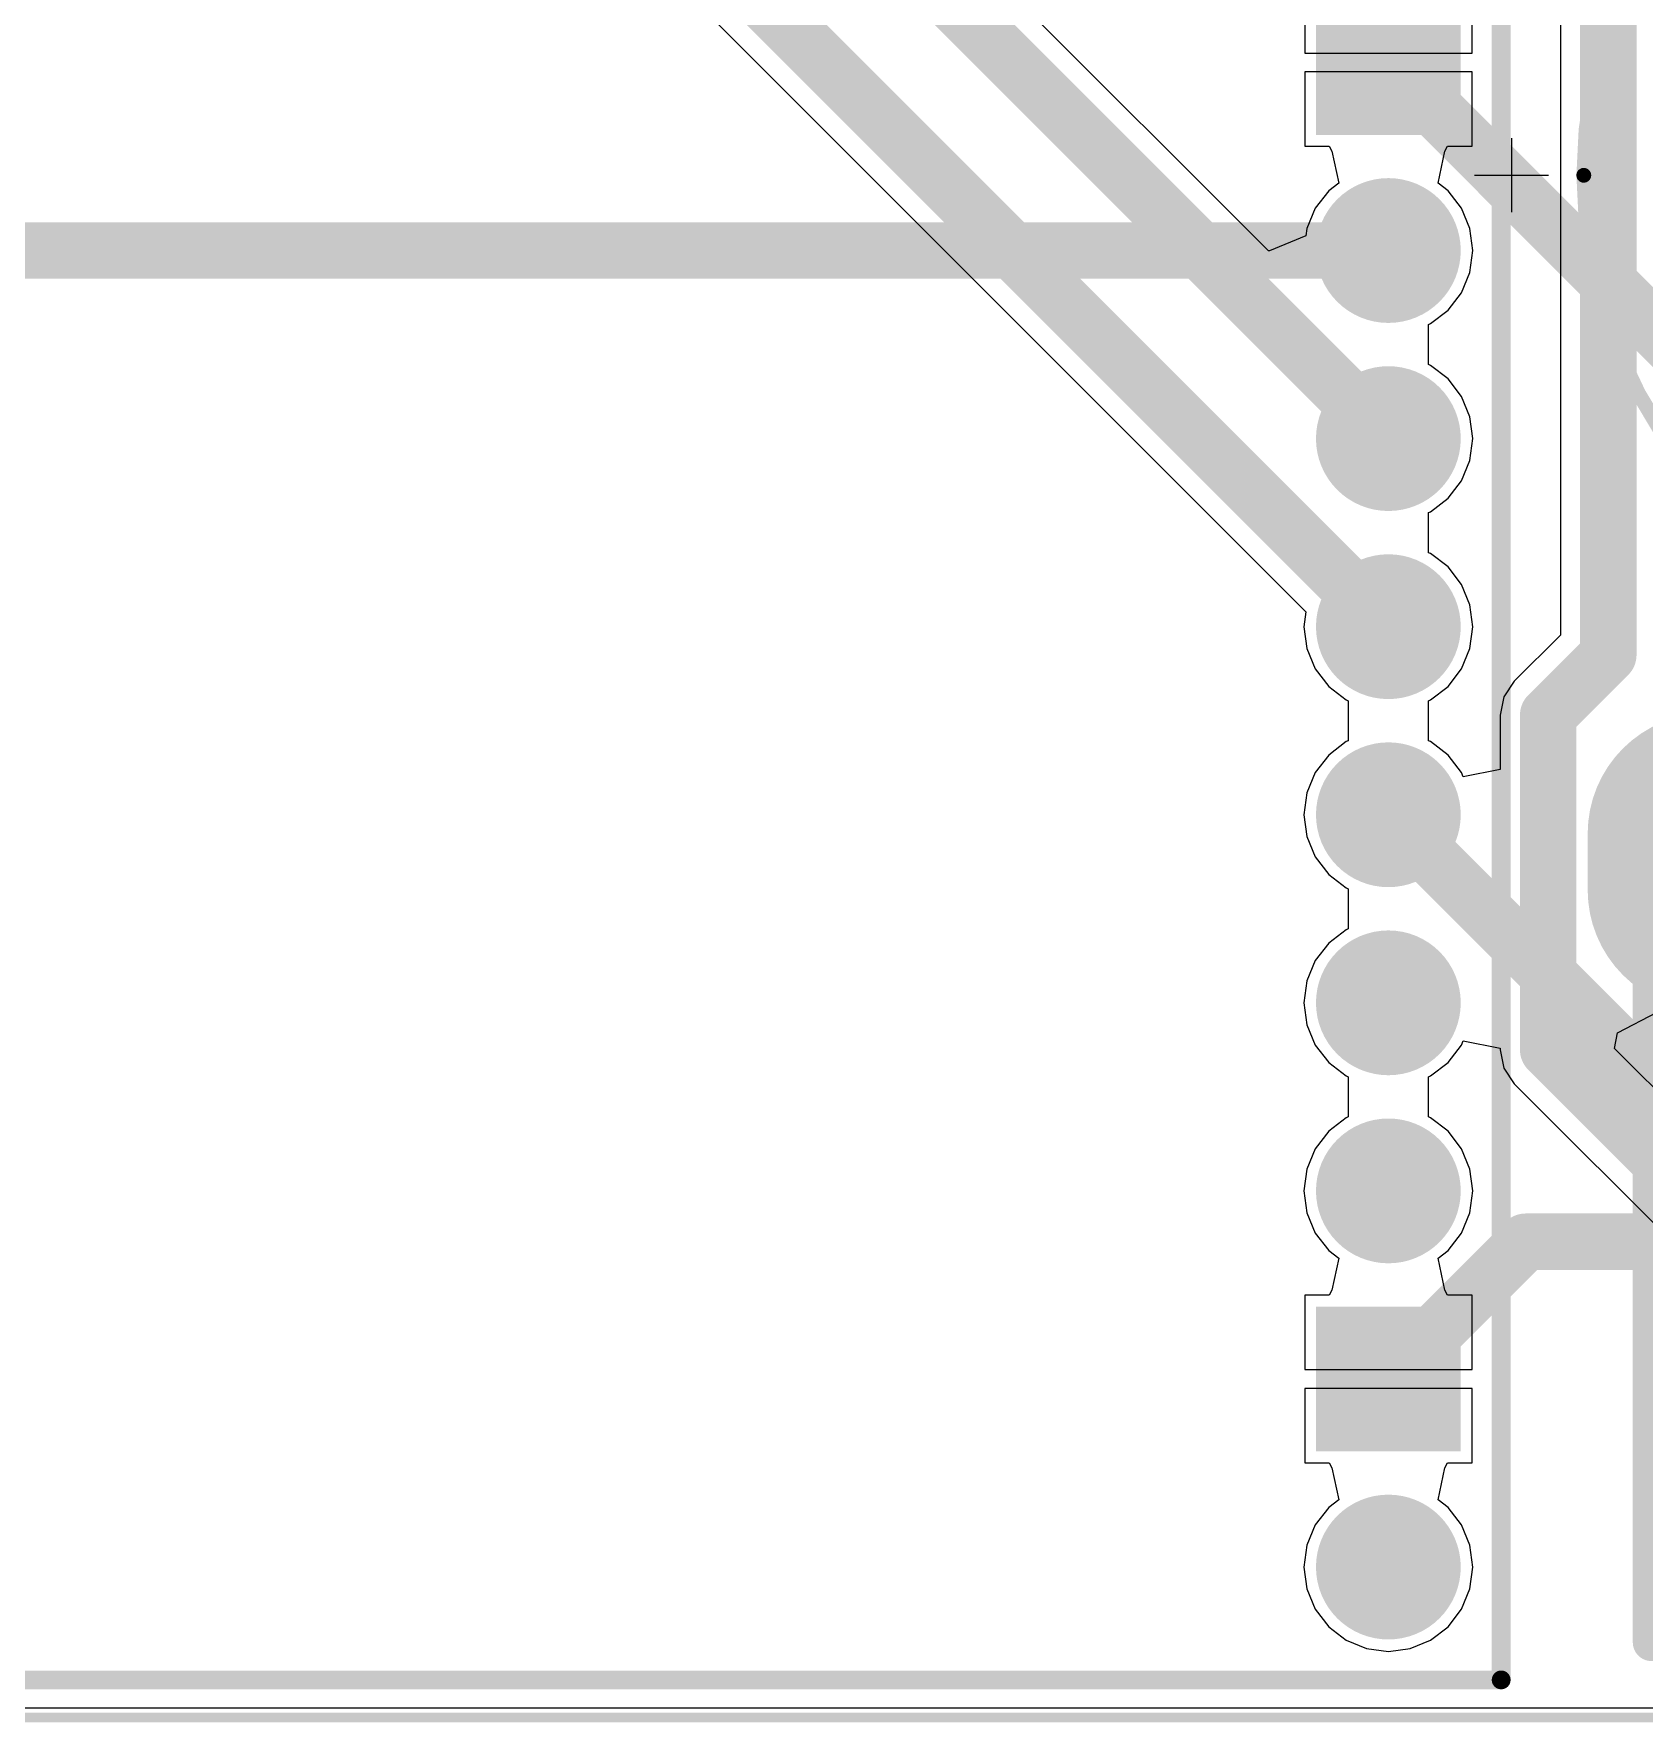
# Model space of a CAD drawing. Header units: millimetres. Extents: x 2.82 to 7.12, y 0.77 to 5.15.
# Drawn here: x 4.635 to 5.491, y 0.993 to 1.89 of the extents above; entities that cross this region are included whole.
import ezdxf

# ---------------------------------------------------------------- set-up
doc = ezdxf.new("R2010")
doc.units = ezdxf.units.MM
doc.header["$MEASUREMENT"] = 0
for name, color, linetype in [('BottomLayer', 5, 'Continuous'), ('BottomSolder', 6, 'Continuous'), ('Mechanical1', 6, 'Continuous'), ('MultiLayer', 9, 'Continuous'), ('PadHoleLayer', 156, 'Continuous'), ('TopLayer', 1, 'Continuous'), ('TopOverlay', 2, 'Continuous'), ('TopSolder', 216, 'Continuous')]:
    doc.layers.add(name, color=color, linetype=linetype)

# ---------------------------------------------------------------- blocks, each defined once
blk = doc.blocks.new('CAPPR5_12_5_25_5')
at = {"layer": 'BottomLayer', "const_width": 0.02953}
blk.add_lwpolyline([(0.08366, 0, 1), (0.11319, 0, 1)], format="xyb", close=True, dxfattribs=at)
at = {"layer": 'BottomLayer'}
blk.add_solid([(-0.12795, -0.02953), (-0.0689, -0.02953), (-0.12795, 0.02953), (-0.0689, 0.02953)], dxfattribs=at)
at = {"layer": 'BottomSolder', "const_width": 0.03353}
blk.add_lwpolyline([(0.08166, 0, 1), (0.11519, 0, 1)], format="xyb", close=True, dxfattribs=at)
at = {"layer": 'BottomSolder'}
blk.add_solid([(-0.13195, -0.03353), (-0.0649, -0.03353), (-0.13195, 0.03353), (-0.0649, 0.03353)], dxfattribs=at)
at = {"layer": 'MultiLayer', "const_width": 0.02953}
blk.add_lwpolyline([(0.08366, 0, 1), (0.11319, 0, 1)], format="xyb", close=True, dxfattribs=at)
at = {"layer": 'MultiLayer'}
blk.add_solid([(-0.12795, -0.02953), (-0.0689, -0.02953), (-0.12795, 0.02953), (-0.0689, 0.02953)], dxfattribs=at)
at = {"layer": 'PadHoleLayer', "const_width": 0.01772}
for points in [[(-0.10728, 0, 1), (-0.08957, 0, 1)], [(0.08957, 0, 1), (0.10728, 0, 1)]]:
    blk.add_lwpolyline(points, format="xyb", close=True, dxfattribs=at)
at = {"layer": 'TopLayer', "const_width": 0.02953}
blk.add_lwpolyline([(0.08366, 0, 1), (0.11319, 0, 1)], format="xyb", close=True, dxfattribs=at)
at = {"layer": 'TopLayer'}
blk.add_solid([(-0.12795, -0.02953), (-0.0689, -0.02953), (-0.12795, 0.02953), (-0.0689, 0.02953)], dxfattribs=at)
at = {"layer": 'TopOverlay'}
for p, q in [((0.28446, -0.01967), (0.28446, 0.01969)), ((0.30413, 0.00001), (0.26478, 0.00001))]:
    blk.add_line(p, q, dxfattribs=at)
for points, const_width in [([(0.24606, 0, 1), (-0.24606, 0, 1)], 0.00787), ([(-0.24803, 0, 1), (-0.24409, 0, 1)], 0.00394), ([(0.24409, 0, 1), (0.24803, 0, 1)], 0.00394)]:
    blk.add_lwpolyline(points, format="xyb", close=True, dxfattribs=dict(at, const_width=const_width))
at = {"layer": 'TopSolder', "const_width": 0.03353}
blk.add_lwpolyline([(0.08166, 0, 1), (0.11519, 0, 1)], format="xyb", close=True, dxfattribs=at)
at = {"layer": 'TopSolder'}
blk.add_solid([(-0.13195, -0.03353), (-0.0649, -0.03353), (-0.13195, 0.03353), (-0.0649, 0.03353)], dxfattribs=at)
blk = doc.blocks.new('P__________6_2___6')
at = {"layer": 'BottomLayer', "const_width": 0.12}
for points in [[(0.06, 0.35), (0.03, 0.35)], [(0.06, 0.03), (0.03, 0.03)]]:
    blk.add_lwpolyline(points, dxfattribs=at)
at = {"layer": 'BottomLayer', "const_width": 0.06}
for points in [[(0, 0.35, 1), (0.06, 0.35, 1)], [(0.03, 0.35, 1), (0.09, 0.35, 1)], [(0, 0.03, 1), (0.06, 0.03, 1)], [(0.03, 0.03, 1), (0.09, 0.03, 1)]]:
    blk.add_lwpolyline(points, format="xyb", close=True, dxfattribs=at)
at = {"layer": 'BottomSolder', "const_width": 0.128}
for points in [[(0.06, 0.35), (0.03, 0.35)], [(0.06, 0.03), (0.03, 0.03)]]:
    blk.add_lwpolyline(points, dxfattribs=at)
at = {"layer": 'BottomSolder'}
for points, const_width in [([(-0.002, 0.35, 1), (0.062, 0.35, 1)], 0.064), ([(0.028, 0.35, 1), (0.092, 0.35, 1)], 0.064), ([(0.298, 0.24, 1), (0.302, 0.24, 1)], 0.004), ([(-0.002, 0.03, 1), (0.062, 0.03, 1)], 0.064), ([(0.028, 0.03, 1), (0.092, 0.03, 1)], 0.064)]:
    blk.add_lwpolyline(points, format="xyb", close=True, dxfattribs=dict(at, const_width=const_width))
at = {"layer": 'MultiLayer', "const_width": 0.12}
for points in [[(0.06, 0.35), (0.03, 0.35)], [(0.06, 0.03), (0.03, 0.03)]]:
    blk.add_lwpolyline(points, dxfattribs=at)
at = {"layer": 'MultiLayer', "const_width": 0.06}
for points in [[(0, 0.35, 1), (0.06, 0.35, 1)], [(0.03, 0.35, 1), (0.09, 0.35, 1)], [(0, 0.03, 1), (0.06, 0.03, 1)], [(0.03, 0.03, 1), (0.09, 0.03, 1)]]:
    blk.add_lwpolyline(points, format="xyb", close=True, dxfattribs=at)
at = {"layer": 'PadHoleLayer'}
for points, const_width in [([(0.03, 0.35, 1), (0.06, 0.35, 1)], 0.03), ([(0.28, 0.24, 1), (0.32, 0.24, 1)], 0.04), ([(0.03, 0.03, 1), (0.06, 0.03, 1)], 0.03)]:
    blk.add_lwpolyline(points, format="xyb", close=True, dxfattribs=dict(at, const_width=const_width))
at = {"layer": 'TopLayer', "const_width": 0.12}
for points in [[(0.06, 0.35), (0.03, 0.35)], [(0.06, 0.03), (0.03, 0.03)]]:
    blk.add_lwpolyline(points, dxfattribs=at)
at = {"layer": 'TopLayer', "const_width": 0.06}
for points in [[(0, 0.35, 1), (0.06, 0.35, 1)], [(0.03, 0.35, 1), (0.09, 0.35, 1)], [(0, 0.03, 1), (0.06, 0.03, 1)], [(0.03, 0.03, 1), (0.09, 0.03, 1)]]:
    blk.add_lwpolyline(points, format="xyb", close=True, dxfattribs=at)
at = {"layer": 'TopOverlay'}
for points, const_width in [([(0.46, 0.38), (0, 0.38)], 0.02), ([(0, 0), (0, 0.38)], 0.02), ([(0.46, 0), (0.46, 0.38)], 0.02), ([(0.46, 0.35), (0.1, 0.35)], 0.005), ([(0.1, 0.13), (0.1, 0.35)], 0.005), ([(0.46, 0.24), (0.1, 0.24)], 0.005), ([(0.46, 0.13), (0.1, 0.13)], 0.005), ([(0.46, 0), (0, 0)], 0.02)]:
    blk.add_lwpolyline(points, dxfattribs=dict(at, const_width=const_width))
for points, const_width in [([(-0.005, 0.38, 1), (0.005, 0.38, 1)], 0.01), ([(-0.005, 0.38, 1), (0.005, 0.38, 1)], 0.01), ([(0.455, 0.38, 1), (0.465, 0.38, 1)], 0.01), ([(0.455, 0.38, 1), (0.465, 0.38, 1)], 0.01), ([(0.09875, 0.35, 1), (0.10125, 0.35, 1)], 0.0025), ([(0.09875, 0.35, 1), (0.10125, 0.35, 1)], 0.0025), ([(0.45875, 0.35, 1), (0.46125, 0.35, 1)], 0.0025), ([(0.09875, 0.24, 1), (0.10125, 0.24, 1)], 0.0025), ([(0.45875, 0.24, 1), (0.46125, 0.24, 1)], 0.0025), ([(0.09875, 0.13, 1), (0.10125, 0.13, 1)], 0.0025), ([(0.09875, 0.13, 1), (0.10125, 0.13, 1)], 0.0025), ([(0.45875, 0.13, 1), (0.46125, 0.13, 1)], 0.0025), ([(-0.005, 0, 1), (0.005, 0, 1)], 0.01), ([(-0.005, 0, 1), (0.005, 0, 1)], 0.01), ([(0.455, 0, 1), (0.465, 0, 1)], 0.01), ([(0.455, 0, 1), (0.465, 0, 1)], 0.01)]:
    blk.add_lwpolyline(points, format="xyb", close=True, dxfattribs=dict(at, const_width=const_width))
at = {"layer": 'TopSolder', "const_width": 0.128}
for points in [[(0.06, 0.35), (0.03, 0.35)], [(0.06, 0.03), (0.03, 0.03)]]:
    blk.add_lwpolyline(points, dxfattribs=at)
at = {"layer": 'TopSolder'}
for points, const_width in [([(-0.002, 0.35, 1), (0.062, 0.35, 1)], 0.064), ([(0.028, 0.35, 1), (0.092, 0.35, 1)], 0.064), ([(0.298, 0.24, 1), (0.302, 0.24, 1)], 0.004), ([(-0.002, 0.03, 1), (0.062, 0.03, 1)], 0.064), ([(0.028, 0.03, 1), (0.092, 0.03, 1)], 0.064)]:
    blk.add_lwpolyline(points, format="xyb", close=True, dxfattribs=dict(at, const_width=const_width))
blk = doc.blocks.new('N___MCU__0_9_16')
at = {"layer": 'BottomLayer', "const_width": 0.0345}
for points in [[(-0.01725, 1.4, 1), (0.01725, 1.4, 1)], [(-0.01725, 1.2, 1), (0.01725, 1.2, 1)], [(-0.01725, 1.1, 1), (0.01725, 1.1, 1)], [(-0.01725, 1, 1), (0.01725, 1, 1)], [(-0.01725, 0.9, 1), (0.01725, 0.9, 1)], [(-0.01725, 0.8, 1), (0.01725, 0.8, 1)], [(-0.01725, 0.7, 1), (0.01725, 0.7, 1)]]:
    blk.add_lwpolyline(points, format="xyb", close=True, dxfattribs=at)
at = {"layer": 'BottomLayer'}
for points in [[(-0.0345, 1.2655), (0.0345, 1.2655), (-0.0345, 1.3345), (0.0345, 1.3345)], [(-0.0345, 0.5655), (0.0345, 0.5655), (-0.0345, 0.6345), (0.0345, 0.6345)]]:
    blk.add_solid(points, dxfattribs=at)
at = {"layer": 'BottomSolder', "const_width": 0.0385}
for points in [[(-0.01925, 1.4, 1), (0.01925, 1.4, 1)], [(-0.01925, 1.2, 1), (0.01925, 1.2, 1)], [(-0.01925, 1.1, 1), (0.01925, 1.1, 1)], [(-0.01925, 1, 1), (0.01925, 1, 1)], [(-0.01925, 0.9, 1), (0.01925, 0.9, 1)], [(-0.01925, 0.8, 1), (0.01925, 0.8, 1)], [(-0.01925, 0.7, 1), (0.01925, 0.7, 1)]]:
    blk.add_lwpolyline(points, format="xyb", close=True, dxfattribs=at)
at = {"layer": 'BottomSolder'}
for points in [[(-0.0385, 1.2615), (0.0385, 1.2615), (-0.0385, 1.3385), (0.0385, 1.3385)], [(-0.0385, 0.5615), (0.0385, 0.5615), (-0.0385, 0.6385), (0.0385, 0.6385)]]:
    blk.add_solid(points, dxfattribs=at)
at = {"layer": 'MultiLayer', "const_width": 0.0345}
for points in [[(-0.01725, 1.4, 1), (0.01725, 1.4, 1)], [(-0.01725, 1.2, 1), (0.01725, 1.2, 1)], [(-0.01725, 1.1, 1), (0.01725, 1.1, 1)], [(-0.01725, 1, 1), (0.01725, 1, 1)], [(-0.01725, 0.9, 1), (0.01725, 0.9, 1)], [(-0.01725, 0.8, 1), (0.01725, 0.8, 1)], [(-0.01725, 0.7, 1), (0.01725, 0.7, 1)]]:
    blk.add_lwpolyline(points, format="xyb", close=True, dxfattribs=at)
at = {"layer": 'MultiLayer'}
for points in [[(-0.0345, 1.2655), (0.0345, 1.2655), (-0.0345, 1.3345), (0.0345, 1.3345)], [(-0.0345, 0.5655), (0.0345, 0.5655), (-0.0345, 0.6345), (0.0345, 0.6345)]]:
    blk.add_solid(points, dxfattribs=at)
at = {"layer": 'PadHoleLayer', "const_width": 0.0175}
for points in [[(-0.00875, 1.4, 1), (0.00875, 1.4, 1)], [(-0.00875, 1.3, 1), (0.00875, 1.3, 1)], [(-0.00875, 1.2, 1), (0.00875, 1.2, 1)], [(-0.00875, 1.1, 1), (0.00875, 1.1, 1)], [(-0.00875, 1, 1), (0.00875, 1, 1)], [(-0.00875, 0.9, 1), (0.00875, 0.9, 1)], [(-0.00875, 0.8, 1), (0.00875, 0.8, 1)], [(-0.00875, 0.7, 1), (0.00875, 0.7, 1)], [(-0.00875, 0.6, 1), (0.00875, 0.6, 1)]]:
    blk.add_lwpolyline(points, format="xyb", close=True, dxfattribs=at)
at = {"layer": 'TopLayer', "const_width": 0.0345}
for points in [[(-0.01725, 1.4, 1), (0.01725, 1.4, 1)], [(-0.01725, 1.2, 1), (0.01725, 1.2, 1)], [(-0.01725, 1.1, 1), (0.01725, 1.1, 1)], [(-0.01725, 1, 1), (0.01725, 1, 1)], [(-0.01725, 0.9, 1), (0.01725, 0.9, 1)], [(-0.01725, 0.8, 1), (0.01725, 0.8, 1)], [(-0.01725, 0.7, 1), (0.01725, 0.7, 1)]]:
    blk.add_lwpolyline(points, format="xyb", close=True, dxfattribs=at)
at = {"layer": 'TopLayer'}
for points in [[(-0.0345, 1.2655), (0.0345, 1.2655), (-0.0345, 1.3345), (0.0345, 1.3345)], [(-0.0345, 0.5655), (0.0345, 0.5655), (-0.0345, 0.6345), (0.0345, 0.6345)]]:
    blk.add_solid(points, dxfattribs=at)
at = {"layer": 'TopOverlay', "const_width": 0.01}
for points in [[(1.16, 1.46), (-0.06, 1.46)], [(-0.06, 1.46), (-0.06, -0.06)]]:
    blk.add_lwpolyline(points, dxfattribs=at)
at = {"layer": 'TopOverlay', "const_width": 0.005}
blk.add_lwpolyline([(-0.0625, 1.46, 1), (-0.0575, 1.46, 1)], format="xyb", close=True, dxfattribs=at)
blk.add_lwpolyline([(-0.0625, 1.46, 1), (-0.0575, 1.46, 1)], format="xyb", close=True, dxfattribs=at)
at = {"layer": 'TopSolder', "const_width": 0.0385}
for points in [[(-0.01925, 1.4, 1), (0.01925, 1.4, 1)], [(-0.01925, 1.2, 1), (0.01925, 1.2, 1)], [(-0.01925, 1.1, 1), (0.01925, 1.1, 1)], [(-0.01925, 1, 1), (0.01925, 1, 1)], [(-0.01925, 0.9, 1), (0.01925, 0.9, 1)], [(-0.01925, 0.8, 1), (0.01925, 0.8, 1)], [(-0.01925, 0.7, 1), (0.01925, 0.7, 1)]]:
    blk.add_lwpolyline(points, format="xyb", close=True, dxfattribs=at)
at = {"layer": 'TopSolder'}
for points in [[(-0.0385, 1.2615), (0.0385, 1.2615), (-0.0385, 1.3385), (0.0385, 1.3385)], [(-0.0385, 0.5615), (0.0385, 0.5615), (-0.0385, 0.6385), (0.0385, 0.6385)]]:
    blk.add_solid(points, dxfattribs=at)

msp = doc.modelspace()

# ---------------------------------------------------------------- linework, layer by layer
at = {"layer": 'BottomLayer', "const_width": 0.03}
for points in [[(5.355, 1.875), (5.525, 1.705)], [(4.589, 1.775), (5.355, 1.775)], [(5.355, 1.475), (5.525, 1.305)], [(5.355, 1.175), (5.428, 1.248)], [(5.428, 1.248), (5.634, 1.248)]]:
    msp.add_lwpolyline(points, dxfattribs=at)
at = {"layer": 'BottomLayer', "const_width": 0.015}
for points in [[(5.3475, 1.875, 1), (5.3625, 1.875, 1)], [(5.3475, 1.775, 1), (5.3625, 1.775, 1)], [(5.3475, 1.475, 1), (5.3625, 1.475, 1)], [(5.4205, 1.248, 1), (5.4355, 1.248, 1)], [(5.4205, 1.248, 1), (5.4355, 1.248, 1)], [(5.3475, 1.175, 1), (5.3625, 1.175, 1)]]:
    msp.add_lwpolyline(points, format="xyb", close=True, dxfattribs=at)
at = {"layer": 'Mechanical1', "const_width": 0.005}
msp.add_lwpolyline([(3.055, 0.995), (7.005, 0.995)], dxfattribs=at)
at = {"layer": 'TopLayer'}
for p, q in [((4.63417, 2.25978), (5.31114, 1.58281)), ((5.29124, 1.77481), (4.94749, 2.11856)), ((5.44651, 2.00262), (5.44651, 1.57056)), ((5.3105, 1.9195), (5.3105, 1.88)), ((5.3995, 1.88), (5.3995, 1.9195)), ((5.3105, 1.88), (5.355, 1.88)), ((5.355, 1.88), (5.3995, 1.88)), ((5.355, 1.87), (5.3105, 1.87)), ((5.3105, 1.87), (5.3105, 1.8305)), ((5.3995, 1.87), (5.355, 1.87)), ((5.3995, 1.8305), (5.3995, 1.87)), ((5.3105, 1.8305), (5.32347, 1.8305)), ((5.32347, 1.8305), (5.32492, 1.82784)), ((5.32492, 1.82784), (5.32858, 1.81082)), ((5.38142, 1.81082), (5.38508, 1.82784)), ((5.38508, 1.82784), (5.38653, 1.8305)), ((5.38653, 1.8305), (5.3995, 1.8305)), ((5.32326, 1.80674), (5.31613, 1.79744)), ((5.32858, 1.81082), (5.32326, 1.80674)), ((5.38674, 1.80674), (5.38142, 1.81082)), ((5.39387, 1.79744), (5.38674, 1.80674)), ((5.31613, 1.79744), (5.31165, 1.78662)), ((5.39835, 1.78662), (5.39387, 1.79744)), ((5.31165, 1.78662), (5.31114, 1.78275)), ((5.39988, 1.775), (5.39835, 1.78662)), ((5.31114, 1.78275), (5.29173, 1.77482)), ((5.29173, 1.77482), (5.29124, 1.77481)), ((5.39835, 1.76338), (5.39988, 1.775)), ((5.39387, 1.75256), (5.39835, 1.76338)), ((5.38674, 1.74326), (5.39387, 1.75256)), ((5.37744, 1.73613), (5.38674, 1.74326)), ((5.37629, 1.73565), (5.37744, 1.73613)), ((5.37629, 1.71435), (5.37629, 1.73565)), ((5.37744, 1.71387), (5.37629, 1.71435)), ((5.38674, 1.70674), (5.37744, 1.71387)), ((5.39387, 1.69744), (5.38674, 1.70674)), ((5.39835, 1.68662), (5.39387, 1.69744)), ((5.39988, 1.675), (5.39835, 1.68662)), ((5.39835, 1.66338), (5.39988, 1.675)), ((5.39387, 1.65256), (5.39835, 1.66338)), ((5.38674, 1.64326), (5.39387, 1.65256)), ((5.37744, 1.63613), (5.38674, 1.64326)), ((5.37629, 1.63565), (5.37744, 1.63613)), ((5.37629, 1.61435), (5.37629, 1.63565)), ((5.37744, 1.61387), (5.37629, 1.61435)), ((5.38674, 1.60674), (5.37744, 1.61387)), ((5.39387, 1.59744), (5.38674, 1.60674)), ((5.39835, 1.58662), (5.39387, 1.59744)), ((5.31114, 1.58281), (5.31012, 1.575)), ((5.39988, 1.575), (5.39835, 1.58662)), ((5.31012, 1.575), (5.31165, 1.56338)), ((5.39835, 1.56338), (5.39988, 1.575)), ((5.31165, 1.56338), (5.31613, 1.55256)), ((5.39387, 1.55256), (5.39835, 1.56338)), ((5.44651, 1.57056), (5.42198, 1.54602)), ((5.31613, 1.55256), (5.32326, 1.54326)), ((5.38674, 1.54326), (5.39387, 1.55256)), ((5.42198, 1.54602), (5.41645, 1.53775)), ((5.32326, 1.54326), (5.33256, 1.53613)), ((5.33256, 1.53613), (5.33371, 1.53565)), ((5.33371, 1.53565), (5.33371, 1.51435)), ((5.37629, 1.53565), (5.37744, 1.53613)), ((5.37629, 1.51435), (5.37629, 1.53565)), ((5.37744, 1.53613), (5.38674, 1.54326)), ((5.41645, 1.53775), (5.41451, 1.528)), ((5.41451, 1.528), (5.41451, 1.49905)), ((5.33256, 1.51387), (5.32326, 1.50674)), ((5.33371, 1.51435), (5.33256, 1.51387)), ((5.37744, 1.51387), (5.37629, 1.51435)), ((5.38674, 1.50674), (5.37744, 1.51387)), ((5.32326, 1.50674), (5.31613, 1.49744)), ((5.39387, 1.49744), (5.38674, 1.50674)), ((5.31613, 1.49744), (5.31165, 1.48662)), ((5.39483, 1.49514), (5.39387, 1.49744)), ((5.41451, 1.49905), (5.39483, 1.49514)), ((5.31165, 1.48662), (5.31012, 1.475)), ((5.31012, 1.475), (5.31165, 1.46338)), ((5.31165, 1.46338), (5.31613, 1.45256)), ((5.31613, 1.45256), (5.32326, 1.44326)), ((5.32326, 1.44326), (5.33256, 1.43613)), ((5.33256, 1.43613), (5.33371, 1.43565)), ((5.33371, 1.43565), (5.33371, 1.41435)), ((5.33256, 1.41387), (5.32326, 1.40674)), ((5.33371, 1.41435), (5.33256, 1.41387)), ((5.32326, 1.40674), (5.31613, 1.39744)), ((5.31613, 1.39744), (5.31165, 1.38662)), ((5.31165, 1.38662), (5.31012, 1.375)), ((5.31012, 1.375), (5.31165, 1.36338)), ((5.4768, 1.35907), (5.49802, 1.36998)), ((5.31165, 1.36338), (5.31613, 1.35256)), ((5.47534, 1.3507), (5.4768, 1.35907)), ((5.31613, 1.35256), (5.32326, 1.34326)), ((5.38674, 1.34326), (5.39387, 1.35256)), ((5.39387, 1.35256), (5.39483, 1.35486)), ((5.39483, 1.35486), (5.41451, 1.35095)), ((5.41451, 1.35095), (5.41451, 1.35)), ((5.41451, 1.35), (5.41645, 1.34025)), ((5.77056, 1.05549), (5.47534, 1.3507)), ((5.32326, 1.34326), (5.33256, 1.33613)), ((5.37744, 1.33613), (5.38674, 1.34326)), ((5.41645, 1.34025), (5.42198, 1.33198)), ((5.33256, 1.33613), (5.33371, 1.33565)), ((5.33371, 1.33565), (5.33371, 1.31435)), ((5.37629, 1.33565), (5.37744, 1.33613)), ((5.37629, 1.31435), (5.37629, 1.33565)), ((5.42198, 1.33198), (5.73427, 1.01968)), ((5.33256, 1.31387), (5.32326, 1.30674)), ((5.33371, 1.31435), (5.33256, 1.31387)), ((5.37744, 1.31387), (5.37629, 1.31435)), ((5.38674, 1.30674), (5.37744, 1.31387)), ((5.32326, 1.30674), (5.31613, 1.29744)), ((5.39387, 1.29744), (5.38674, 1.30674)), ((5.31613, 1.29744), (5.31165, 1.28662)), ((5.39835, 1.28662), (5.39387, 1.29744)), ((5.31165, 1.28662), (5.31012, 1.275)), ((5.39988, 1.275), (5.39835, 1.28662)), ((5.31012, 1.275), (5.31165, 1.26338)), ((5.39835, 1.26338), (5.39988, 1.275)), ((5.31165, 1.26338), (5.31613, 1.25256)), ((5.39387, 1.25256), (5.39835, 1.26338)), ((5.31613, 1.25256), (5.32326, 1.24326)), ((5.38674, 1.24326), (5.39387, 1.25256)), ((5.32326, 1.24326), (5.32858, 1.23918)), ((5.32858, 1.23918), (5.32492, 1.22216)), ((5.38142, 1.23918), (5.38674, 1.24326)), ((5.38508, 1.22216), (5.38142, 1.23918)), ((5.32492, 1.22216), (5.32347, 1.2195)), ((5.38653, 1.2195), (5.38508, 1.22216)), ((5.32347, 1.2195), (5.3105, 1.2195)), ((5.3105, 1.2195), (5.3105, 1.18)), ((5.3995, 1.2195), (5.38653, 1.2195)), ((5.3995, 1.18), (5.3995, 1.2195)), ((5.3105, 1.18), (5.355, 1.18)), ((5.355, 1.18), (5.3995, 1.18)), ((5.355, 1.17), (5.3105, 1.17)), ((5.3105, 1.17), (5.3105, 1.1305)), ((5.3995, 1.17), (5.355, 1.17)), ((5.3995, 1.1305), (5.3995, 1.17)), ((5.3105, 1.1305), (5.32347, 1.1305)), ((5.32347, 1.1305), (5.32492, 1.12784)), ((5.32492, 1.12784), (5.32858, 1.11082)), ((5.38142, 1.11082), (5.38508, 1.12784)), ((5.38508, 1.12784), (5.38653, 1.1305)), ((5.38653, 1.1305), (5.3995, 1.1305)), ((5.32326, 1.10674), (5.31613, 1.09744)), ((5.32858, 1.11082), (5.32326, 1.10674)), ((5.38674, 1.10674), (5.38142, 1.11082)), ((5.39387, 1.09744), (5.38674, 1.10674)), ((5.31613, 1.09744), (5.31165, 1.08662)), ((5.39835, 1.08662), (5.39387, 1.09744)), ((5.31165, 1.08662), (5.31012, 1.075)), ((5.39988, 1.075), (5.39835, 1.08662)), ((5.31012, 1.075), (5.31165, 1.06338)), ((5.39835, 1.06338), (5.39988, 1.075)), ((5.31165, 1.06338), (5.31613, 1.05256)), ((5.39387, 1.05256), (5.39835, 1.06338)), ((5.31613, 1.05256), (5.32326, 1.04326)), ((5.38674, 1.04326), (5.39387, 1.05256)), ((5.32326, 1.04326), (5.33256, 1.03613)), ((5.37744, 1.03613), (5.38674, 1.04326)), ((5.33256, 1.03613), (5.34338, 1.03165)), ((5.36662, 1.03165), (5.37744, 1.03613)), ((5.34338, 1.03165), (5.355, 1.03012)), ((5.355, 1.03012), (5.36662, 1.03165)), ((5.72611, 1), (3.60447, 1))]:
    msp.add_line(p, q, dxfattribs=at)
at = {"layer": 'TopLayer', "const_width": 0.03}
for points in [[(5.472, 1.56), (5.472, 2.577)], [(4.65, 2.28), (5.355, 1.575)], [(4.922, 2.108), (5.355, 1.675)], [(5.44, 1.528), (5.472, 1.56)], [(5.44, 1.35), (5.44, 1.528)], [(5.44, 1.35), (5.76, 1.03)]]:
    msp.add_lwpolyline(points, dxfattribs=at)
at = {"layer": 'TopLayer', "const_width": 0.015}
for points in [[(5.3475, 1.675, 1), (5.3625, 1.675, 1)], [(5.3475, 1.575, 1), (5.3625, 1.575, 1)], [(5.4645, 1.56, 1), (5.4795, 1.56, 1)], [(5.4645, 1.56, 1), (5.4795, 1.56, 1)], [(5.4325, 1.528, 1), (5.4475, 1.528, 1)], [(5.4325, 1.528, 1), (5.4475, 1.528, 1)], [(5.4325, 1.35, 1), (5.4475, 1.35, 1)], [(5.4325, 1.35, 1), (5.4475, 1.35, 1)]]:
    msp.add_lwpolyline(points, format="xyb", close=True, dxfattribs=at)

# ---------------------------------------------------------------- block references
for name, p, rotation in [('N___MCU__0_9_16', (5.355, 2.475), 180), ('CAPPR5_12_5_25_5', (5.705, 1.815), 180), ('P__________6_2___6', (5.495, 1.495), 270)]:
    msp.add_blockref(name, p, dxfattribs=dict(rotation=rotation))

doc.saveas('drawing.dxf')
